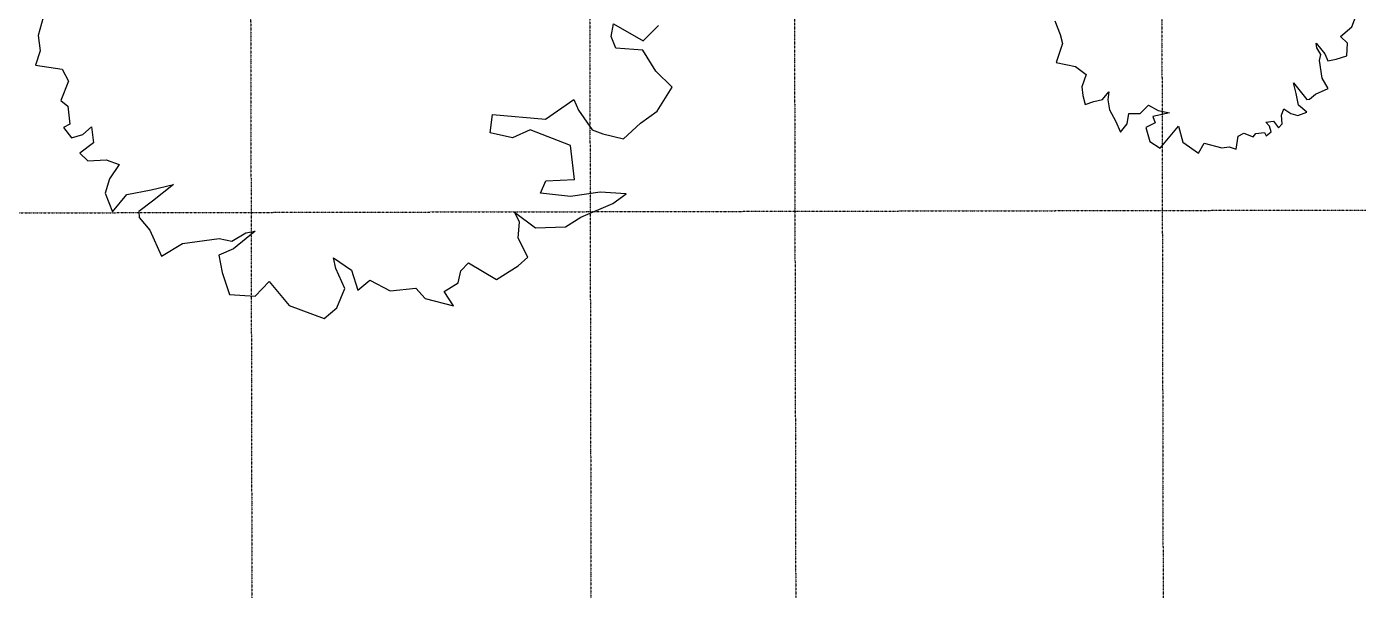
# Model space of a CAD drawing. Header units: millimetres. Extents: x -378801 to -302223, y -36469 to 154078.
# Drawn here: x -332069 to -322898, y 13181 to 17063 of the extents above; entities that cross this region are included whole.
import ezdxf

# ---------------------------------------------------------------- set-up
doc = ezdxf.new("R2010")
doc.units = ezdxf.units.MM
doc.linetypes.add('STRICHPUNKT', pattern=[1, 0.5, -0.25, 0, -0.25])
doc.layers.add('02-AXO-G00-L01-M0', color=8, linetype='STRICHPUNKT')
doc.layers.add('09-NAT-G00-L01-PFLANZEN', color=9, linetype='Continuous')

msp = doc.modelspace()

# ---------------------------------------------------------------- linework, layer by layer
at = {"layer": '02-AXO-G00-L01-M0', "color": 251, "true_color": 0x636466}
for points in [[(-330532.7068, 20048.7606), (-330462.551, -12854.9082)], [(-328197.7124, 20053.7392), (-328127.5565, -12849.9297)], [(-326787.7154, 20056.7455), (-326717.5595, -12846.9233)], [(-324257.7211, 20062.1399), (-324187.5652, -12841.529)], [(-337391.2291, 15769.1275), (-303778.674, 15840.7948)]]:
    msp.add_lwpolyline(points, dxfattribs=at)
at = {"layer": '09-NAT-G00-L01-PFLANZEN', "color": 251, "true_color": 0x636466}
for points in [[(-331921.2839, 17252.3278), (-331988.6763, 17002.1522), (-331975.0818, 16896.4775), (-332008.1492, 16796.9347), (-331824.1083, 16769.5139), (-331781.5547, 16686.3156), (-331834.394, 16555.036), (-331785.2893, 16515.696), (-331771.2312, 16390.9469), (-331816.1548, 16369.3242), (-331759.5295, 16297.8694), (-331681.5288, 16319.5958), (-331621.7202, 16371.8157), (-331608.8402, 16262.9023), (-331702.9662, 16192.1532), (-331647.3505, 16139.6561), (-331522.1733, 16146.7398), (-331432.1312, 16113.6302), (-331499.6083, 16014.6619), (-331529.2634, 15915.1884), (-331478.7236, 15787.1918), (-331378.5739, 15907.4256), (-331212.1286, 15938.9169), (-331058.8231, 15975.7999), (-331201.605, 15861.6751), (-331296.5399, 15789.3261), (-331294.5215, 15748.3018), (-331220.4572, 15660.9957), (-331140.0849, 15481.8199), (-330996.2918, 15568.5586), (-330743.7247, 15604.3643), (-330656.6241, 15586.6182), (-330560.511, 15643.1313), (-330494.4721, 15654.4138), (-330644.5827, 15531.782), (-330744.7478, 15489.152), (-330722.1591, 15369.9286), (-330672.6996, 15217.4061), (-330496.4084, 15207.5883), (-330398.2918, 15306.7711), (-330260.2298, 15143.4854), (-330020.847, 15052.4228), (-329932.3706, 15126.6518), (-329877.4978, 15259.2365), (-329940.2413, 15396.287), (-329955.3978, 15471.5918), (-329832.8457, 15386.7612), (-329788.9449, 15246.9816), (-329704.8634, 15317.5234), (-329565.755, 15242.6209), (-329388.8657, 15262.1504), (-329325.8544, 15191.7088), (-329130.5569, 15140.6449), (-329194.5432, 15239.9836), (-329097.5522, 15297.6268), (-329080.018, 15381.0258), (-329025.9806, 15435.6435), (-328833.9382, 15321.0626), (-328685.2621, 15414.8142), (-328618.1247, 15475.541), (-328683.5641, 15606.0215), (-328675.9753, 15718.05), (-328709.6635, 15785.6068), (-328564.4268, 15678.0186), (-328357.2262, 15683.2245), (-328253.4022, 15750.1071), (-328032.5996, 15845.5327), (-327940.3606, 15911.3117), (-328119.6062, 15923.4537), (-328324.293, 15892.3021), (-328529.8183, 15915.2277), (-328494.7717, 16000.6369), (-328296.5373, 16011.0323), (-328324.0636, 16243.7969), (-328600.7983, 16352.6777), (-328722.2624, 16297.4034), (-328877.5846, 16330.4334), (-328859.9711, 16457.5388), (-328495.1859, 16426.0379), (-328301.8701, 16560.3185), (-328268.2367, 16487.2313), (-328173.8217, 16352.5371), (-328102.0963, 16324.9692), (-327960.0648, 16291.296), (-327842.1457, 16398.7582), (-327726.2863, 16479.7808), (-327623.3031, 16646.2406), (-327736.0902, 16757.1657), (-327826.072, 16900.6969), (-328011.8876, 16915.5348), (-328044.8169, 16994.2944), (-328027.543, 17083.1583), (-327823.0241, 16965.0921), (-327718.0463, 17070.3264)], [(-324988.9924, 17102.9717), (-324950.9221, 17007.7327), (-324935.6659, 16946.2856), (-324978.5778, 16816.3768), (-324846.733, 16787.2215), (-324773.8461, 16733.5896), (-324802.9513, 16649.3051), (-324796.1749, 16589.1718), (-324779.2811, 16527.4524), (-324720.8979, 16547.1767), (-324660.632, 16560.3986), (-324617.6423, 16613.9676), (-324623.5335, 16559.0323), (-324612.8112, 16490.7097), (-324570.6431, 16413.139), (-324535.6097, 16336.6589), (-324491.5046, 16393.8506), (-324479.1157, 16464.6205), (-324400.8698, 16465.7864), (-324343.025, 16521.2218), (-324278.0488, 16485.7199), (-324200.0113, 16468.4988), (-324314.3264, 16444.0504), (-324297.9107, 16399.9077), (-324362.7336, 16367.1983), (-324334.365, 16272.5251), (-324263.0403, 16225.3422), (-324137.1188, 16377.4218), (-324107.5365, 16266.435), (-323998.8454, 16190.5424), (-323959.4993, 16261.0446), (-323838.9061, 16228.5591), (-323787.9673, 16235.1122), (-323739.9842, 16219.1725), (-323726.7665, 16307.8865), (-323686.662, 16328.3988), (-323623.3808, 16302.9285), (-323604.4176, 16326.5986), (-323544.2842, 16333.3751), (-323533.8613, 16311.7204), (-323499.4176, 16339.0157), (-323509.8905, 16376.6147), (-323535.0623, 16405.4446), (-323482.5624, 16411.6531), (-323448.4589, 16366.2812), (-323423.1534, 16393.0899), (-323426.568, 16453.4295), (-323410.6081, 16496.8329), (-323362.902, 16464.3066), (-323314.9523, 16450.0119), (-323253.2536, 16474.3738), (-323311.2104, 16522.6494), (-323326.3902, 16602.8817), (-323344.1691, 16676.7802), (-323289.1571, 16607.9545), (-323254.2824, 16562.1926), (-323234.5073, 16563.1655), (-323192.4227, 16598.8671), (-323106.0539, 16637.6092), (-323147.8649, 16706.9224), (-323165.1245, 16828.6685), (-323156.5702, 16870.6539), (-323183.8115, 16916.9837), (-323189.25, 16948.8167), (-323130.1373, 16876.4583), (-323109.5882, 16828.1752), (-323052.1184, 16839.0638), (-322978.5973, 16862.905), (-322973.8648, 16947.8834), (-323021.6743, 16995.1789), (-322942.9651, 17061.7295), (-322899.0697, 17177.1203)]]:
    msp.add_lwpolyline(points, dxfattribs=at)

doc.saveas('drawing.dxf')
